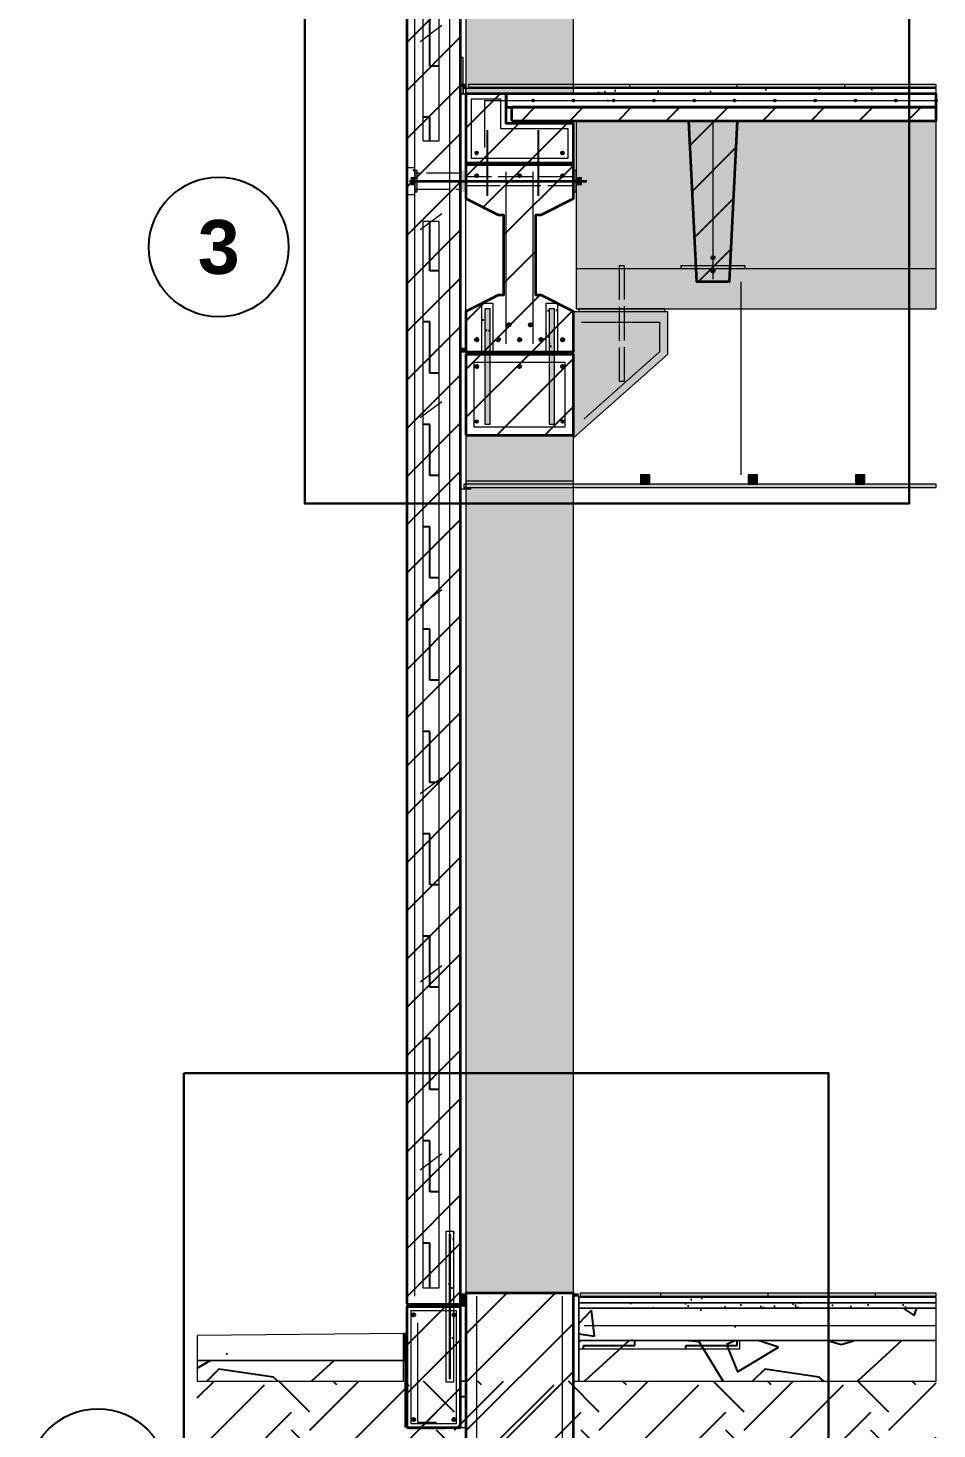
# Model space of a CAD drawing. Header units: millimetres. Extents: x 6 to 4194, y 6 to 5934.
# Drawn here: x 2444 to 3121, y 1119 to 2162 of the extents above; entities that cross this region are included whole.
import ezdxf
from ezdxf.enums import TextEntityAlignment as Align

# ---------------------------------------------------------------- set-up
doc = ezdxf.new("R2010")
doc.units = ezdxf.units.MM
doc.header["$LTSCALE"] = 20
doc.linetypes.add('DASHED', pattern=[1.524, 1.27, -0.254])
for name, color, linetype in [('A-ACERO', 250, 'Continuous'), ('A-AISLACION-EPS', 50, 'Continuous'), ('A-AISLACION-LANA', 40, 'Continuous'), ('A-ALUMINIO', 253, 'Continuous'), ('A-ARMADURAS', 14, 'Continuous'), ('A-BARRERAS-MEMBRANAS', 7, 'Continuous'), ('A-CONTORNOS', 7, 'Continuous'), ('A-GROUT', 251, 'Continuous'), ('A-HORMIGON-INSITU', 33, 'Continuous'), ('A-HORMIGON-PREMOLDEADO', 8, 'Continuous'), ('A-HORMIGON-SIMPLE', 9, 'Continuous'), ('A-MORTERO-CARPETAS', 252, 'Continuous'), ('A-NEOPRENO-SELLADORES', 7, 'Continuous'), ('A-PROYECCION-OCULTO', 8, 'DASHED'), ('A-SOLADOS', 31, 'Continuous'), ('A-TERRENO', 32, 'Continuous'), ('A-TOSCA', 42, 'Continuous'), ('A-VISTA', 8, 'Continuous'), ('X-REFERENCIAS', 1, 'Continuous')]:
    doc.layers.add(name, color=color, linetype=linetype)
doc.styles.add('ARIAL-B', font='arialbd.ttf')

msp = doc.modelspace()

# ---------------------------------------------------------------- hatches: boundary and pattern name
at = {"layer": 'A-ACERO', "true_color": 0x3b3b3b}
h = msp.add_hatch(color=250, dxfattribs=at)
h.dxf.hatch_style = 1
h.paths.add_polyline_path([(2732, 2040), (2733.6, 2040), (2733.6, 2056), (2732, 2056)])
h = msp.add_hatch(color=250, dxfattribs=at)
h.dxf.hatch_style = 1
h.paths.add_polyline_path([(2850, 2040), (2852, 2040), (2852, 2056), (2850, 2056)])
h = msp.add_hatch(color=250, dxfattribs=at)
h.dxf.hatch_style = 1
h.paths.add_polyline_path([(2784, 1919), (2788, 1919), (2788, 1953), (2784, 1953)])
h = msp.add_hatch(color=250, dxfattribs=at)
h.dxf.hatch_style = 1
h.paths.add_polyline_path([(2832, 1919), (2836, 1919), (2836, 1953), (2832, 1953)])
h = msp.add_hatch(color=250, dxfattribs=at)
h.dxf.hatch_style = 1
h.paths.add_polyline_path([(2784, 1867), (2788, 1867), (2788, 1919), (2784, 1919)])
h = msp.add_hatch(color=250, dxfattribs=at)
h.dxf.hatch_style = 1
h.paths.add_polyline_path([(2832, 1867), (2836, 1867), (2836, 1919), (2832, 1919)])
at = {"layer": 'A-AISLACION-EPS'}
h = msp.add_hatch(dxfattribs=at)
h.set_pattern_fill('ZIGZAG', color=256, scale=6, angle=90)
h.paths.add_polyline_path([(2738, 2078), (2750, 2078), (2750, 2918), (2738, 2918)])
h = msp.add_hatch(dxfattribs=at)
h.set_pattern_fill('ZIGZAG', color=256, scale=6, angle=90)
h.paths.add_polyline_path([(2766, 2113), (2768, 2113), (2768, 2120), (2766, 2120)])
h = msp.add_hatch(dxfattribs=at)
h.set_pattern_fill('ZIGZAG', color=256, scale=6, angle=90)
h.paths.add_polyline_path([(2738, 1224), (2750, 1224), (2750, 2018), (2738, 2018)])
h = msp.add_hatch(dxfattribs=at)
h.set_pattern_fill('ZIGZAG', color=256, scale=6, angle=90)
h.paths.add_polyline_path([(2766, 1154.6), (2770, 1154.6), (2770, 1218), (2766, 1218)])
h = msp.add_hatch(dxfattribs=at)
h.set_pattern_fill('ZIGZAG', color=256, scale=6, angle=90)
h.paths.add_polyline_path([(2850, 1154.6), (2854, 1154.6), (2854, 1218), (2850, 1218)])
h = msp.add_hatch(dxfattribs=at)
h.set_pattern_fill('ZIGZAG', color=256, scale=6, angle=90)
h.paths.add_polyline_path([(2723.6, 1170), (2725.2, 1170), (2725.2, 1190), (2723.6, 1190)])
h = msp.add_hatch(dxfattribs=at)
h.set_pattern_fill('ZIGZAG', color=256, scale=6)
h.paths.add_polyline_path([(2854, 1178.6), (2974, 1178.6), (2974, 1184.6), (2854, 1184.6)])
h = msp.add_hatch(dxfattribs=at)
h.set_pattern_fill('ZIGZAG', color=256, scale=6, angle=90)
h.paths.add_polyline_path([(2766, 1120), (2770, 1120), (2770, 1154.6), (2766, 1154.6)])
at = {"layer": 'A-AISLACION-LANA'}
h = msp.add_hatch(dxfattribs=at)
h.set_pattern_fill('INSUL', color=256, scale=3, angle=90)
h.paths.add_polyline_path([(2766, 1921), (2770, 1921), (2770, 2113), (2766, 2113)])
at = {"layer": 'A-ALUMINIO', "true_color": 0x9aa3ab}
h = msp.add_hatch(color=253, dxfattribs=at)
h.dxf.hatch_style = 1
h.paths.add_polyline_path([(2900, 1822.5), (2907, 1822.5), (2907, 1829.4), (2900, 1829.4)])
h = msp.add_hatch(color=253, dxfattribs=at)
h.dxf.hatch_style = 1
h.paths.add_polyline_path([(2980, 1822.5), (2987, 1822.5), (2987, 1829.4), (2980, 1829.4)])
h = msp.add_hatch(color=253, dxfattribs=at)
h.dxf.hatch_style = 1
h.paths.add_polyline_path([(3060, 1822.5), (3067, 1822.5), (3067, 1829.4), (3060, 1829.4)])
at = {"layer": 'A-ARMADURAS'}
h = msp.add_hatch(color=256, dxfattribs=at)
h.dxf.hatch_style = 1
h.paths.add_polyline_path([(2820.7, 2108), (2820.6, 2108.2), (2820.6, 2108.4), (2820.4, 2108.6), (2820.2, 2108.6), (2820, 2108.7), (2819.8, 2108.6), (2819.6, 2108.6), (2819.4, 2108.4), (2819.4, 2108.2), (2819.3, 2108), (2819.4, 2107.8), (2819.4, 2107.6), (2819.6, 2107.4), (2819.8, 2107.4), (2820, 2107.3), (2820.2, 2107.4), (2820.4, 2107.4), (2820.6, 2107.6), (2820.6, 2107.8)])
h = msp.add_hatch(color=256, dxfattribs=at)
h.dxf.hatch_style = 1
h.paths.add_polyline_path([(2850.7, 2108), (2850.6, 2108.2), (2850.6, 2108.4), (2850.4, 2108.6), (2850.2, 2108.6), (2850, 2108.7), (2849.8, 2108.6), (2849.6, 2108.6), (2849.4, 2108.4), (2849.4, 2108.2), (2849.3, 2108), (2849.4, 2107.8), (2849.4, 2107.6), (2849.6, 2107.4), (2849.8, 2107.4), (2850, 2107.3), (2850.2, 2107.4), (2850.4, 2107.4), (2850.6, 2107.6), (2850.6, 2107.8)])
h = msp.add_hatch(color=256, dxfattribs=at)
h.dxf.hatch_style = 1
h.paths.add_polyline_path([(2880.7, 2108), (2880.6, 2108.2), (2880.6, 2108.4), (2880.4, 2108.6), (2880.2, 2108.6), (2880, 2108.7), (2879.8, 2108.6), (2879.6, 2108.6), (2879.4, 2108.4), (2879.4, 2108.2), (2879.3, 2108), (2879.4, 2107.8), (2879.4, 2107.6), (2879.6, 2107.4), (2879.8, 2107.4), (2880, 2107.3), (2880.2, 2107.4), (2880.4, 2107.4), (2880.6, 2107.6), (2880.6, 2107.8)])
h = msp.add_hatch(color=256, dxfattribs=at)
h.dxf.hatch_style = 1
h.paths.add_polyline_path([(2910.7, 2108), (2910.6, 2108.2), (2910.6, 2108.4), (2910.4, 2108.6), (2910.2, 2108.6), (2910, 2108.7), (2909.8, 2108.6), (2909.6, 2108.6), (2909.4, 2108.4), (2909.4, 2108.2), (2909.3, 2108), (2909.4, 2107.8), (2909.4, 2107.6), (2909.6, 2107.4), (2909.8, 2107.4), (2910, 2107.3), (2910.2, 2107.4), (2910.4, 2107.4), (2910.6, 2107.6), (2910.6, 2107.8)])
h = msp.add_hatch(color=256, dxfattribs=at)
h.dxf.hatch_style = 1
h.paths.add_polyline_path([(2940.7, 2108), (2940.6, 2108.2), (2940.6, 2108.4), (2940.4, 2108.6), (2940.2, 2108.6), (2940, 2108.7), (2939.8, 2108.6), (2939.6, 2108.6), (2939.4, 2108.4), (2939.4, 2108.2), (2939.3, 2108), (2939.4, 2107.8), (2939.4, 2107.6), (2939.6, 2107.4), (2939.8, 2107.4), (2940, 2107.3), (2940.2, 2107.4), (2940.4, 2107.4), (2940.6, 2107.6), (2940.6, 2107.8)])
h = msp.add_hatch(color=256, dxfattribs=at)
h.dxf.hatch_style = 1
h.paths.add_polyline_path([(2970.7, 2108), (2970.6, 2108.2), (2970.6, 2108.4), (2970.4, 2108.6), (2970.2, 2108.6), (2970, 2108.7), (2969.8, 2108.6), (2969.6, 2108.6), (2969.4, 2108.4), (2969.4, 2108.2), (2969.3, 2108), (2969.4, 2107.8), (2969.4, 2107.6), (2969.6, 2107.4), (2969.8, 2107.4), (2970, 2107.3), (2970.2, 2107.4), (2970.4, 2107.4), (2970.6, 2107.6), (2970.6, 2107.8)])
h = msp.add_hatch(color=256, dxfattribs=at)
h.dxf.hatch_style = 1
h.paths.add_polyline_path([(3000.7, 2108), (3000.6, 2108.2), (3000.6, 2108.4), (3000.4, 2108.6), (3000.2, 2108.6), (3000, 2108.7), (2999.8, 2108.6), (2999.6, 2108.6), (2999.4, 2108.4), (2999.4, 2108.2), (2999.3, 2108), (2999.4, 2107.8), (2999.4, 2107.6), (2999.6, 2107.4), (2999.8, 2107.4), (3000, 2107.3), (3000.2, 2107.4), (3000.4, 2107.4), (3000.6, 2107.6), (3000.6, 2107.8)])
h = msp.add_hatch(color=256, dxfattribs=at)
h.dxf.hatch_style = 1
h.paths.add_polyline_path([(3030.7, 2108), (3030.6, 2108.2), (3030.6, 2108.4), (3030.4, 2108.6), (3030.2, 2108.6), (3030, 2108.7), (3029.8, 2108.6), (3029.6, 2108.6), (3029.4, 2108.4), (3029.4, 2108.2), (3029.3, 2108), (3029.4, 2107.8), (3029.4, 2107.6), (3029.6, 2107.4), (3029.8, 2107.4), (3030, 2107.3), (3030.2, 2107.4), (3030.4, 2107.4), (3030.6, 2107.6), (3030.6, 2107.8)])
h = msp.add_hatch(color=256, dxfattribs=at)
h.dxf.hatch_style = 1
h.paths.add_polyline_path([(3060.7, 2108), (3060.6, 2108.2), (3060.6, 2108.4), (3060.4, 2108.6), (3060.2, 2108.6), (3060, 2108.7), (3059.8, 2108.6), (3059.6, 2108.6), (3059.4, 2108.4), (3059.4, 2108.2), (3059.3, 2108), (3059.4, 2107.8), (3059.4, 2107.6), (3059.6, 2107.4), (3059.8, 2107.4), (3060, 2107.3), (3060.2, 2107.4), (3060.4, 2107.4), (3060.6, 2107.6), (3060.6, 2107.8)])
h = msp.add_hatch(color=256, dxfattribs=at)
h.dxf.hatch_style = 1
h.paths.add_polyline_path([(3090.7, 2108), (3090.6, 2108.2), (3090.6, 2108.4), (3090.4, 2108.6), (3090.2, 2108.6), (3090, 2108.7), (3089.8, 2108.6), (3089.6, 2108.6), (3089.4, 2108.4), (3089.4, 2108.2), (3089.3, 2108), (3089.4, 2107.8), (3089.4, 2107.6), (3089.6, 2107.4), (3089.8, 2107.4), (3090, 2107.3), (3090.2, 2107.4), (3090.4, 2107.4), (3090.6, 2107.6), (3090.6, 2107.8)])
h = msp.add_hatch(color=256, dxfattribs=at)
h.dxf.hatch_style = 1
h.paths.add_polyline_path([(3120.7, 2108), (3120.6, 2108.2), (3120.6, 2108.4), (3120.4, 2108.6), (3120.2, 2108.6), (3120, 2108.7), (3119.8, 2108.6), (3119.6, 2108.6), (3119.4, 2108.4), (3119.4, 2108.2), (3119.3, 2108), (3119.4, 2107.8), (3119.4, 2107.6), (3119.6, 2107.4), (3119.8, 2107.4), (3120, 2107.3), (3120.2, 2107.4), (3120.4, 2107.4), (3120.6, 2107.6), (3120.6, 2107.8)])
h = msp.add_hatch(color=256, dxfattribs=at)
h.dxf.hatch_style = 1
h.paths.add_polyline_path([(2779, 2069), (2779, 2069.3), (2778.8, 2069.6), (2778.6, 2069.8), (2778.3, 2070), (2778, 2070), (2777.7, 2070), (2777.4, 2069.8), (2777.2, 2069.6), (2777, 2069.3), (2777, 2069), (2777, 2068.7), (2777.2, 2068.4), (2777.4, 2068.2), (2777.7, 2068), (2778, 2068), (2778.3, 2068), (2778.6, 2068.2), (2778.8, 2068.4), (2779, 2068.7)])
h = msp.add_hatch(color=256, dxfattribs=at)
h.dxf.hatch_style = 1
h.paths.add_polyline_path([(2843, 2069), (2843, 2069.3), (2842.8, 2069.6), (2842.6, 2069.8), (2842.3, 2070), (2842, 2070), (2841.7, 2070), (2841.4, 2069.8), (2841.2, 2069.6), (2841, 2069.3), (2841, 2069), (2841, 2068.7), (2841.2, 2068.4), (2841.4, 2068.2), (2841.7, 2068), (2842, 2068), (2842.3, 2068), (2842.6, 2068.2), (2842.8, 2068.4), (2843, 2068.7)])
h = msp.add_hatch(color=256, dxfattribs=at)
h.dxf.hatch_style = 1
h.paths.add_polyline_path([(2779.1, 2052), (2779.1, 2052.3), (2778.9, 2052.7), (2778.7, 2052.9), (2778.3, 2053.1), (2778, 2053.1), (2777.7, 2053.1), (2777.3, 2052.9), (2777.1, 2052.7), (2776.9, 2052.3), (2776.9, 2052), (2776.9, 2051.7), (2777.1, 2051.3), (2777.3, 2051.1), (2777.7, 2050.9), (2778, 2050.9), (2778.3, 2050.9), (2778.7, 2051.1), (2778.9, 2051.3), (2779.1, 2051.7)])
h = msp.add_hatch(color=256, dxfattribs=at)
h.dxf.hatch_style = 1
h.paths.add_polyline_path([(2811.1, 2052), (2811.1, 2052.3), (2810.9, 2052.7), (2810.7, 2052.9), (2810.3, 2053.1), (2810, 2053.1), (2809.7, 2053.1), (2809.3, 2052.9), (2809.1, 2052.7), (2808.9, 2052.3), (2808.9, 2052), (2808.9, 2051.7), (2809.1, 2051.3), (2809.3, 2051.1), (2809.7, 2050.9), (2810, 2050.9), (2810.3, 2050.9), (2810.7, 2051.1), (2810.9, 2051.3), (2811.1, 2051.7)])
h = msp.add_hatch(color=256, dxfattribs=at)
h.dxf.hatch_style = 1
h.paths.add_polyline_path([(2843.1, 2052), (2843.1, 2052.3), (2842.9, 2052.7), (2842.7, 2052.9), (2842.3, 2053.1), (2842, 2053.1), (2841.7, 2053.1), (2841.3, 2052.9), (2841.1, 2052.7), (2840.9, 2052.3), (2840.9, 2052), (2840.9, 2051.7), (2841.1, 2051.3), (2841.3, 2051.1), (2841.7, 2050.9), (2842, 2050.9), (2842.3, 2050.9), (2842.7, 2051.1), (2842.9, 2051.3), (2843.1, 2051.7)])
h = msp.add_hatch(color=256, dxfattribs=at)
h.dxf.hatch_style = 1
h.paths.add_polyline_path([(2955.2, 1991), (2955.1, 1991.4), (2955, 1991.7), (2954.7, 1992), (2954.4, 1992.1), (2954, 1992.2), (2953.6, 1992.1), (2953.3, 1992), (2953, 1991.7), (2952.9, 1991.4), (2952.8, 1991), (2952.9, 1990.6), (2953, 1990.3), (2953.3, 1990), (2953.6, 1989.9), (2954, 1989.8), (2954.4, 1989.9), (2954.7, 1990), (2955, 1990.3), (2955.1, 1990.6)])
h = msp.add_hatch(color=256, dxfattribs=at)
h.dxf.hatch_style = 1
h.paths.add_polyline_path([(2955.2, 1981), (2955.1, 1981.4), (2955, 1981.7), (2954.7, 1982), (2954.4, 1982.1), (2954, 1982.2), (2953.6, 1982.1), (2953.3, 1982), (2953, 1981.7), (2952.9, 1981.4), (2952.8, 1981), (2952.9, 1980.6), (2953, 1980.3), (2953.3, 1980), (2953.6, 1979.9), (2954, 1979.8), (2954.4, 1979.9), (2954.7, 1980), (2955, 1980.3), (2955.1, 1980.6)])
h = msp.add_hatch(color=256, dxfattribs=at)
h.dxf.hatch_style = 1
h.paths.add_polyline_path([(2803.3, 1941), (2803.2, 1941.4), (2803, 1941.8), (2802.8, 1942), (2802.4, 1942.2), (2802, 1942.3), (2801.6, 1942.2), (2801.2, 1942), (2801, 1941.8), (2800.8, 1941.4), (2800.7, 1941), (2800.8, 1940.6), (2801, 1940.2), (2801.2, 1940), (2801.6, 1939.8), (2802, 1939.7), (2802.4, 1939.8), (2802.8, 1940), (2803, 1940.2), (2803.2, 1940.6)])
h = msp.add_hatch(color=256, dxfattribs=at)
h.dxf.hatch_style = 1
h.paths.add_polyline_path([(2819.3, 1941), (2819.2, 1941.4), (2819, 1941.8), (2818.8, 1942), (2818.4, 1942.2), (2818, 1942.3), (2817.6, 1942.2), (2817.2, 1942), (2817, 1941.8), (2816.8, 1941.4), (2816.7, 1941), (2816.8, 1940.6), (2817, 1940.2), (2817.2, 1940), (2817.6, 1939.8), (2818, 1939.7), (2818.4, 1939.8), (2818.8, 1940), (2819, 1940.2), (2819.2, 1940.6)])
h = msp.add_hatch(color=256, dxfattribs=at)
h.dxf.hatch_style = 1
h.paths.add_polyline_path([(2779.3, 1930), (2779.2, 1930.4), (2779, 1930.8), (2778.8, 1931), (2778.4, 1931.2), (2778, 1931.3), (2777.6, 1931.2), (2777.2, 1931), (2777, 1930.8), (2776.8, 1930.4), (2776.7, 1930), (2776.8, 1929.6), (2777, 1929.2), (2777.2, 1929), (2777.6, 1928.8), (2778, 1928.7), (2778.4, 1928.8), (2778.8, 1929), (2779, 1929.2), (2779.2, 1929.6)])
h = msp.add_hatch(color=256, dxfattribs=at)
h.dxf.hatch_style = 1
h.paths.add_polyline_path([(2795.3, 1930), (2795.2, 1930.4), (2795, 1930.8), (2794.8, 1931), (2794.4, 1931.2), (2794, 1931.3), (2793.6, 1931.2), (2793.2, 1931), (2793, 1930.8), (2792.8, 1930.4), (2792.7, 1930), (2792.8, 1929.6), (2793, 1929.2), (2793.2, 1929), (2793.6, 1928.8), (2794, 1928.7), (2794.4, 1928.8), (2794.8, 1929), (2795, 1929.2), (2795.2, 1929.6)])
h = msp.add_hatch(color=256, dxfattribs=at)
h.dxf.hatch_style = 1
h.paths.add_polyline_path([(2811.3, 1930), (2811.2, 1930.4), (2811, 1930.8), (2810.8, 1931), (2810.4, 1931.2), (2810, 1931.3), (2809.6, 1931.2), (2809.2, 1931), (2809, 1930.8), (2808.8, 1930.4), (2808.7, 1930), (2808.8, 1929.6), (2809, 1929.2), (2809.2, 1929), (2809.6, 1928.8), (2810, 1928.7), (2810.4, 1928.8), (2810.8, 1929), (2811, 1929.2), (2811.2, 1929.6)])
h = msp.add_hatch(color=256, dxfattribs=at)
h.dxf.hatch_style = 1
h.paths.add_polyline_path([(2827.3, 1930), (2827.2, 1930.4), (2827, 1930.8), (2826.8, 1931), (2826.4, 1931.2), (2826, 1931.3), (2825.6, 1931.2), (2825.2, 1931), (2825, 1930.8), (2824.8, 1930.4), (2824.7, 1930), (2824.8, 1929.6), (2825, 1929.2), (2825.2, 1929), (2825.6, 1928.8), (2826, 1928.7), (2826.4, 1928.8), (2826.8, 1929), (2827, 1929.2), (2827.2, 1929.6)])
h = msp.add_hatch(color=256, dxfattribs=at)
h.dxf.hatch_style = 1
h.paths.add_polyline_path([(2843.3, 1930), (2843.2, 1930.4), (2843, 1930.8), (2842.8, 1931), (2842.4, 1931.2), (2842, 1931.3), (2841.6, 1931.2), (2841.2, 1931), (2841, 1930.8), (2840.8, 1930.4), (2840.7, 1930), (2840.8, 1929.6), (2841, 1929.2), (2841.2, 1929), (2841.6, 1928.8), (2842, 1928.7), (2842.4, 1928.8), (2842.8, 1929), (2843, 1929.2), (2843.2, 1929.6)])
h = msp.add_hatch(color=256, dxfattribs=at)
h.dxf.hatch_style = 1
h.paths.add_polyline_path([(2779.2, 1910), (2779.1, 1910.4), (2779, 1910.7), (2778.7, 1911), (2778.4, 1911.1), (2778, 1911.2), (2777.6, 1911.1), (2777.3, 1911), (2777, 1910.7), (2776.9, 1910.4), (2776.8, 1910), (2776.9, 1909.6), (2777, 1909.3), (2777.3, 1909), (2777.6, 1908.9), (2778, 1908.8), (2778.4, 1908.9), (2778.7, 1909), (2779, 1909.3), (2779.1, 1909.6)])
h = msp.add_hatch(color=256, dxfattribs=at)
h.dxf.hatch_style = 1
h.paths.add_polyline_path([(2811.2, 1910), (2811.1, 1910.4), (2811, 1910.7), (2810.7, 1911), (2810.4, 1911.1), (2810, 1911.2), (2809.6, 1911.1), (2809.3, 1911), (2809, 1910.7), (2808.9, 1910.4), (2808.8, 1910), (2808.9, 1909.6), (2809, 1909.3), (2809.3, 1909), (2809.6, 1908.9), (2810, 1908.8), (2810.4, 1908.9), (2810.7, 1909), (2811, 1909.3), (2811.1, 1909.6)])
h = msp.add_hatch(color=256, dxfattribs=at)
h.dxf.hatch_style = 1
h.paths.add_polyline_path([(2843.2, 1910), (2843.1, 1910.4), (2843, 1910.7), (2842.7, 1911), (2842.4, 1911.1), (2842, 1911.2), (2841.6, 1911.1), (2841.3, 1911), (2841, 1910.7), (2840.9, 1910.4), (2840.8, 1910), (2840.9, 1909.6), (2841, 1909.3), (2841.3, 1909), (2841.6, 1908.9), (2842, 1908.8), (2842.4, 1908.9), (2842.7, 1909), (2843, 1909.3), (2843.1, 1909.6)])
h = msp.add_hatch(color=256, dxfattribs=at)
h.dxf.hatch_style = 1
h.paths.add_polyline_path([(2779, 1869), (2778.9, 1869.3), (2778.8, 1869.6), (2778.6, 1869.8), (2778.3, 1869.9), (2778, 1870), (2777.7, 1869.9), (2777.4, 1869.8), (2777.2, 1869.6), (2777.1, 1869.3), (2777, 1869), (2777.1, 1868.7), (2777.2, 1868.4), (2777.4, 1868.2), (2777.7, 1868.1), (2778, 1868), (2778.3, 1868.1), (2778.6, 1868.2), (2778.8, 1868.4), (2778.9, 1868.7)])
h = msp.add_hatch(color=256, dxfattribs=at)
h.dxf.hatch_style = 1
h.paths.add_polyline_path([(2843, 1869), (2842.9, 1869.3), (2842.8, 1869.6), (2842.6, 1869.8), (2842.3, 1869.9), (2842, 1870), (2841.7, 1869.9), (2841.4, 1869.8), (2841.2, 1869.6), (2841.1, 1869.3), (2841, 1869), (2841.1, 1868.7), (2841.2, 1868.4), (2841.4, 1868.2), (2841.7, 1868.1), (2842, 1868), (2842.3, 1868.1), (2842.6, 1868.2), (2842.8, 1868.4), (2842.9, 1868.7)])
h = msp.add_hatch(color=256, dxfattribs=at)
h.dxf.hatch_style = 1
h.paths.add_polyline_path([(2732.2, 1204), (2732.1, 1204.4), (2732, 1204.7), (2731.7, 1205), (2731.4, 1205.1), (2731, 1205.2), (2730.6, 1205.1), (2730.3, 1205), (2730, 1204.7), (2729.9, 1204.4), (2729.8, 1204), (2729.9, 1203.6), (2730, 1203.3), (2730.3, 1203), (2730.6, 1202.9), (2731, 1202.8), (2731.4, 1202.9), (2731.7, 1203), (2732, 1203.3), (2732.1, 1203.6)])
h = msp.add_hatch(color=256, dxfattribs=at)
h.dxf.hatch_style = 1
h.paths.add_polyline_path([(2762.2, 1204), (2762.1, 1204.4), (2762, 1204.7), (2761.7, 1205), (2761.4, 1205.1), (2761, 1205.2), (2760.6, 1205.1), (2760.3, 1205), (2760, 1204.7), (2759.9, 1204.4), (2759.8, 1204), (2759.9, 1203.6), (2760, 1203.3), (2760.3, 1203), (2760.6, 1202.9), (2761, 1202.8), (2761.4, 1202.9), (2761.7, 1203), (2762, 1203.3), (2762.1, 1203.6)])
h = msp.add_hatch(color=256, dxfattribs=at)
h.dxf.hatch_style = 1
h.paths.add_polyline_path([(2732.2, 1126), (2732.1, 1126.4), (2732, 1126.7), (2731.7, 1127), (2731.4, 1127.1), (2731, 1127.2), (2730.6, 1127.1), (2730.3, 1127), (2730, 1126.7), (2729.9, 1126.4), (2729.8, 1126), (2729.9, 1125.6), (2730, 1125.3), (2730.3, 1125), (2730.6, 1124.9), (2731, 1124.8), (2731.4, 1124.9), (2731.7, 1125), (2732, 1125.3), (2732.1, 1125.6)])
h = msp.add_hatch(color=256, dxfattribs=at)
h.dxf.hatch_style = 1
h.paths.add_polyline_path([(2762.2, 1126), (2762.1, 1126.4), (2762, 1126.7), (2761.7, 1127), (2761.4, 1127.1), (2761, 1127.2), (2760.6, 1127.1), (2760.3, 1127), (2760, 1126.7), (2759.9, 1126.4), (2759.8, 1126), (2759.9, 1125.6), (2760, 1125.3), (2760.3, 1125), (2760.6, 1124.9), (2761, 1124.8), (2761.4, 1124.9), (2761.7, 1125), (2762, 1125.3), (2762.1, 1125.6)])
at = {"layer": 'A-BARRERAS-MEMBRANAS', "true_color": 0x000000}
h = msp.add_hatch(color=18, dxfattribs=at)
h.dxf.hatch_style = 1
h.paths.add_polyline_path([(2854, 1184.6), (3120, 1184.6), (3120, 1185), (2854, 1185)])
at = {"layer": 'A-GROUT'}
h = msp.add_hatch(dxfattribs=at)
h.set_pattern_fill('AR-SAND', color=256, scale=0.4)
h.paths.add_polyline_path([(2800, 2091), (2804, 2091), (2804, 2103), (2800, 2103)])
h = msp.add_hatch(dxfattribs=at)
h.set_pattern_fill('AR-SAND', color=256, scale=0.4)
h.paths.add_polyline_path([(2770, 2060), (2850, 2060), (2850, 2062), (2770, 2062)])
h = msp.add_hatch(dxfattribs=at)
h.set_pattern_fill('AR-SAND', color=256, scale=0.4)
h.paths.add_polyline_path([(2781.6, 1921), (2790.4, 1921), (2790.4, 1957), (2781.6, 1957)])
h = msp.add_hatch(dxfattribs=at)
h.set_pattern_fill('AR-SAND', color=256, scale=0.4)
h.paths.add_polyline_path([(2829.6, 1921), (2838.4, 1921), (2838.4, 1957), (2829.6, 1957)])
h = msp.add_hatch(dxfattribs=at)
h.set_pattern_fill('AR-SAND', color=256, scale=0.4)
h.paths.add_polyline_path([(2755, 1154), (2761, 1154), (2761, 1266), (2755, 1266)])
at = {"layer": 'A-HORMIGON-INSITU'}
h = msp.add_hatch(dxfattribs=at)
h.set_pattern_fill('AR-CONC', color=256, scale=1.2)
h.paths.add_polyline_path([(2800, 2103), (3120, 2103), (3120, 2113), (2800, 2113)])
at = {"layer": 'A-HORMIGON-PREMOLDEADO'}
h = msp.add_hatch(dxfattribs=at)
h.set_pattern_fill('ANSI31', color=256, scale=8)
h.paths.add_polyline_path([(2726, 1212), (2766, 1212), (2766, 3108), (2726, 3108)])
h = msp.add_hatch(dxfattribs=at)
h.set_pattern_fill('ANSI31', color=256, scale=8)
h.paths.add_polyline_path([(2770, 2061), (2850, 2061), (2850, 2091), (2800, 2091), (2800, 2113), (2770, 2113)])
h = msp.add_hatch(dxfattribs=at)
h.set_pattern_fill('ANSI31', color=256, scale=8)
h.paths.add_polyline_path([(2804, 2093), (3120, 2093), (3120, 2103), (2804, 2103)])
h = msp.add_hatch(dxfattribs=at)
h.set_pattern_fill('ANSI31', color=256, scale=8)
h.paths.add_polyline_path([(2936, 2093), (2972, 2093), (2966, 1973), (2942, 1973)])
h = msp.add_hatch(dxfattribs=at)
h.set_pattern_fill('ANSI31', color=256, scale=8)
h.paths.add_polyline_path([(2770, 1921), (2850, 1921), (2850, 1951), (2826, 1963), (2822, 1963), (2822, 2023), (2826, 2023), (2850, 2035), (2850, 2061), (2770, 2061), (2770, 2035), (2794, 2023), (2798, 2023), (2798, 1963), (2794, 1963), (2770, 1951)])
h = msp.add_hatch(dxfattribs=at)
h.set_pattern_fill('ANSI31', color=256, scale=8)
h.paths.add_polyline_path([(2770, 1859), (2850, 1859), (2850, 1919), (2770, 1919)])
h = msp.add_hatch(dxfattribs=at)
h.set_pattern_fill('ANSI31', color=256, scale=8)
h.paths.add_polyline_path([(2726, 1120), (2766, 1120), (2766, 1210), (2726, 1210)])
h = msp.add_hatch(dxfattribs=at)
h.set_pattern_fill('ANSI31', color=256, scale=8)
h.paths.add_polyline_path([(2770, 960), (2850, 960), (2850, 1220), (2770, 1220)])
at = {"layer": 'A-HORMIGON-SIMPLE'}
h = msp.add_hatch(dxfattribs=at)
h.set_pattern_fill('AR-CONC', color=256, scale=0.8)
h.paths.add_polyline_path([(2854, 1185), (3120, 1185), (3120, 1209), (2854, 1209)])
h = msp.add_hatch(dxfattribs=at)
h.set_pattern_fill('AR-CONC', color=256, scale=0.8)
h.paths.add_polyline_path([(2570, 1170), (2723.6, 1170), (2723.6, 1190), (2570, 1188.6)])
at = {"layer": 'A-MORTERO-CARPETAS', "true_color": 0x8d8d8d}
h = msp.add_hatch(color=252, dxfattribs=at)
h.dxf.hatch_style = 1
h.paths.add_polyline_path([(2768, 2117), (2770, 2117), (2770, 2118), (2768, 2118)])
h = msp.add_hatch(color=252, dxfattribs=at)
h.dxf.hatch_style = 1
h.paths.add_polyline_path([(2772, 2117), (3120, 2117), (3120, 2118), (2772, 2118)])
at = {"layer": 'A-MORTERO-CARPETAS'}
h = msp.add_hatch(dxfattribs=at)
h.set_pattern_fill('AR-SAND', color=256, scale=0.6)
h.paths.add_polyline_path([(2768, 2113), (2770, 2113), (2770, 2117), (2768, 2117)])
h = msp.add_hatch(dxfattribs=at)
h.set_pattern_fill('AR-SAND', color=256, scale=0.6)
h.paths.add_polyline_path([(2770, 2113), (3120, 2113), (3120, 2117), (2770, 2117)])
h = msp.add_hatch(dxfattribs=at)
h.set_pattern_fill('AR-SAND', color=256, scale=0.6)
h.paths.add_polyline_path([(2726, 2038), (2732, 2038), (2732, 2058), (2726, 2058)])
h = msp.add_hatch(dxfattribs=at)
h.set_pattern_fill('AR-SAND', color=256, scale=0.6)
h.paths.add_polyline_path([(2726, 1210), (2766, 1210), (2766, 1212), (2726, 1212)])
h = msp.add_hatch(dxfattribs=at)
h.set_pattern_fill('AR-SAND', color=256, scale=0.6)
h.paths.add_polyline_path([(2854, 1213), (3120, 1213), (3120, 1217), (2854, 1217)])
h = msp.add_hatch(dxfattribs=at)
h.set_pattern_fill('AR-SAND', color=256, scale=0.4)
h.paths.add_polyline_path([(2854, 1209), (3120, 1209), (3120, 1213), (2854, 1213)])
at = {"layer": 'A-MORTERO-CARPETAS', "true_color": 0x8d8d8d}
h = msp.add_hatch(color=252, dxfattribs=at)
h.dxf.hatch_style = 1
h.paths.add_polyline_path([(2855, 1217), (3120, 1217), (3120, 1218), (2855, 1218)])
at = {"layer": 'A-NEOPRENO-SELLADORES', "true_color": 0x111111}
h = msp.add_hatch(color=250, dxfattribs=at)
h.dxf.hatch_style = 1
h.paths.add_polyline_path([(2766, 2118), (2768, 2118), (2768, 2120), (2766, 2120)])
h = msp.add_hatch(color=250, dxfattribs=at)
h.dxf.hatch_style = 1
h.paths.add_polyline_path([(2806, 2091), (2848, 2091), (2848, 2093), (2806, 2093)])
h = msp.add_hatch(color=250, dxfattribs=at)
h.dxf.hatch_style = 1
h.paths.add_polyline_path([(2766.4, 2040), (2769.6, 2040), (2769.6, 2056), (2766.4, 2056)])
at = {"layer": 'A-NEOPRENO-SELLADORES', "true_color": 0x222222}
h = msp.add_hatch(color=250, dxfattribs=at)
h.dxf.hatch_style = 1
h.paths.add_polyline_path([(2728.8, 2045), (2732, 2045), (2732, 2051), (2728.8, 2051)])
h = msp.add_hatch(color=250, dxfattribs=at)
h.dxf.hatch_style = 1
h.paths.add_polyline_path([(2852, 2044.8), (2856.4, 2044.8), (2856.4, 2051.2), (2852, 2051.2)])
at = {"layer": 'A-NEOPRENO-SELLADORES', "true_color": 0x111111}
h = msp.add_hatch(color=250, dxfattribs=at)
h.dxf.hatch_style = 1
h.paths.add_polyline_path([(2930, 1983), (2978, 1983), (2978, 1985), (2930, 1985)])
h = msp.add_hatch(color=250, dxfattribs=at)
h.dxf.hatch_style = 1
h.paths.add_polyline_path([(2854, 1951), (2918, 1951), (2918, 1953), (2854, 1953)])
h = msp.add_hatch(color=250, dxfattribs=at)
h.dxf.hatch_style = 1
h.paths.add_polyline_path([(2766, 1921), (2770, 1921), (2770, 1924), (2766, 1924)])
h = msp.add_hatch(color=250, dxfattribs=at)
h.dxf.hatch_style = 1
h.paths.add_polyline_path([(2770, 1919), (2850, 1919), (2850, 1921), (2770, 1921)])
h = msp.add_hatch(color=250, dxfattribs=at)
h.dxf.hatch_style = 1
h.paths.add_polyline_path([(2726, 1210), (2728.8, 1210), (2728.8, 1212), (2726, 1212)])
h = msp.add_hatch(color=250, dxfattribs=at)
h.dxf.hatch_style = 1
h.paths.add_polyline_path([(2734, 1210), (2742, 1210), (2742, 1212), (2734, 1212)])
h = msp.add_hatch(color=250, dxfattribs=at)
h.dxf.hatch_style = 1
h.paths.add_polyline_path([(2766, 1210), (2770, 1210), (2770, 1220), (2766, 1220)])
h = msp.add_hatch(color=250, dxfattribs=at)
h.dxf.hatch_style = 1
h.paths.add_polyline_path([(2766, 1218), (2770, 1218), (2770, 1220), (2766, 1220)])
h = msp.add_hatch(color=250, dxfattribs=at)
h.dxf.hatch_style = 1
h.paths.add_polyline_path([(2850, 1218), (2854, 1218), (2854, 1220), (2850, 1220)])
h = msp.add_hatch(color=250, dxfattribs=at)
h.dxf.hatch_style = 1
h.paths.add_polyline_path([(2723.6, 1187.6), (2725.2, 1187.6), (2725.2, 1190), (2723.6, 1190)])
h = msp.add_hatch(color=250, dxfattribs=at)
h.dxf.hatch_style = 1
h.paths.add_polyline_path([(2726, 1118), (2755, 1118), (2755, 1120), (2726, 1120)])
at = {"layer": 'A-SOLADOS', "true_color": 0xcdbb9c}
h = msp.add_hatch(color=9, dxfattribs=at)
h.dxf.hatch_style = 1
h.paths.add_polyline_path([(2766, 2120), (2768, 2120), (2768, 2140), (2766, 2140)])
h = msp.add_hatch(color=9, dxfattribs=at)
h.dxf.hatch_style = 1
h.paths.add_polyline_path([(2768, 2118), (2770, 2118), (2770, 2120), (2768, 2120)])
h = msp.add_hatch(color=9, dxfattribs=at)
h.dxf.hatch_style = 1
h.paths.add_polyline_path([(2772, 2118), (3120, 2118), (3120, 2120), (2772, 2120)])
h = msp.add_hatch(color=9, dxfattribs=at)
h.dxf.hatch_style = 1
h.paths.add_polyline_path([(2855, 1218), (3120, 1218), (3120, 1220), (2855, 1220)])
at = {"layer": 'A-TERRENO'}
h = msp.add_hatch(dxfattribs=at)
h.set_pattern_fill('EARTH', color=256, scale=12, angle=45)
h.paths.add_polyline_path([(2570, 784), (3120, 784), (3120, 1154.6), (2570, 1154.6)])
at = {"layer": 'A-TOSCA'}
h = msp.add_hatch(dxfattribs=at)
h.set_pattern_fill('GRAVEL', color=256, scale=8)
h.paths.add_polyline_path([(2854, 1154.6), (3120, 1154.6), (3120, 1184.6), (2854, 1184.6)])
h = msp.add_hatch(dxfattribs=at)
h.set_pattern_fill('GRAVEL', color=256, scale=8)
h.paths.add_polyline_path([(2570, 1154.6), (2723.6, 1154.6), (2723.6, 1170), (2570, 1170)])
at = {"layer": 'A-VISTA', "true_color": 0xeceeef}
h = msp.add_hatch(color=7, dxfattribs=at)
h.dxf.hatch_style = 1
h.paths.add_polyline_path([(2770, 2113), (2850, 2113), (2850, 2759), (2770, 2759)])
at = {"layer": 'A-VISTA', "true_color": 0xe9ebed}
h = msp.add_hatch(color=7, dxfattribs=at)
h.dxf.hatch_style = 1
h.paths.add_polyline_path([(2852, 1953), (3120, 1953), (3120, 2093), (2852, 2093)])
at = {"layer": 'A-VISTA', "true_color": 0xe3e6e8}
h = msp.add_hatch(color=254, dxfattribs=at)
h.dxf.hatch_style = 1
h.paths.add_polyline_path([(2850, 1951), (2920, 1951), (2920, 1919), (2850, 1857)])
at = {"layer": 'A-VISTA', "true_color": 0xeceeef}
h = msp.add_hatch(color=7, dxfattribs=at)
h.dxf.hatch_style = 1
h.paths.add_polyline_path([(2770, 1220), (2850, 1220), (2850, 1859), (2770, 1859)])
at = {"layer": 'A-VISTA', "true_color": 0xf2f2f2}
h = msp.add_hatch(color=7, dxfattribs=at)
h.dxf.hatch_style = 1
h.paths.add_polyline_path([(2768.4, 1820), (3120, 1820), (3120, 1822.5), (2768.4, 1822.5)])

# ---------------------------------------------------------------- linework, layer by layer
at = {"layer": 'A-ARMADURAS', "lineweight": 13}
for points in [[(2732, 1218), (2732, 3102)], [(2758, 1218), (2758, 3102)], [(2774, 2065), (2846, 2065), (2846, 2087), (2796, 2087), (2796, 2109), (2774, 2109), (2774, 2065)], [(2806, 2108), (3120, 2108)], [(2954, 1975), (2954, 2093)], [(2800, 1927), (2800, 2055)], [(2820, 1927), (2820, 2055)], [(2856, 1943), (2914, 1943), (2914, 1921), (2858, 1871)], [(2776, 1865), (2844, 1865), (2844, 1913), (2776, 1913), (2776, 1865)], [(2778, 962), (2778, 1218)], [(2842, 962), (2842, 1218)], [(2729, 1123), (2763, 1123), (2763, 1207), (2729, 1207), (2729, 1123)], [(2858, 1196), (3120, 1196)]]:
    msp.add_lwpolyline(points, dxfattribs=at)
at = {"layer": 'A-ARMADURAS', "lineweight": 20}
for points in [[(2784, 2073), (2784, 2108), (2848, 2108)], [(2734, 1198), (2734, 1124), (2748, 1124)]]:
    msp.add_lwpolyline(points, dxfattribs=at)
at = {"layer": 'A-ARMADURAS', "lineweight": 25}
for points in [[(2786, 2037), (2786, 2086)], [(2824, 2037), (2824, 2086)]]:
    msp.add_lwpolyline(points, dxfattribs=at)
at = {"layer": 'A-ARMADURAS'}
for centre, radius in [((2820, 2108), 0.68), ((2850, 2108), 0.68), ((2880, 2108), 0.68), ((2910, 2108), 0.68), ((2940, 2108), 0.68), ((2970, 2108), 0.68), ((3000, 2108), 0.68), ((3030, 2108), 0.68), ((3060, 2108), 0.68), ((3090, 2108), 0.68), ((3120, 2108), 0.68), ((2778, 2069), 1.04), ((2842, 2069), 1.04), ((2778, 2052), 1.12), ((2810, 2052), 1.12), ((2842, 2052), 1.12), ((2954, 1991), 1.2), ((2954, 1981), 1.2), ((2802, 1941), 1.28), ((2818, 1941), 1.28), ((2778, 1930), 1.28), ((2794, 1930), 1.28), ((2810, 1930), 1.28), ((2826, 1930), 1.28), ((2842, 1930), 1.28), ((2778, 1910), 1.2), ((2810, 1910), 1.2), ((2842, 1910), 1.2), ((2778, 1869), 0.96), ((2842, 1869), 0.96), ((2731, 1204), 1.2), ((2761, 1204), 1.2), ((2731, 1126), 1.2), ((2761, 1126), 1.2)]:
    msp.add_circle(centre, radius, dxfattribs=at)
at = {"layer": 'A-CONTORNOS', "lineweight": 35}
for points in [[(2726, 1212), (2766, 1212), (2766, 3108), (2726, 3108)], [(2770, 2061), (2850, 2061), (2850, 2091), (2800, 2091), (2800, 2113), (2770, 2113)], [(2800, 2103), (3120, 2103), (3120, 2113), (2800, 2113)], [(2804, 2093), (3120, 2093), (3120, 2103), (2804, 2103)], [(2936, 2093), (2972, 2093), (2966, 1973), (2942, 1973)], [(2770, 1921), (2850, 1921), (2850, 1951), (2826, 1963), (2822, 1963), (2822, 2023), (2826, 2023), (2850, 2035), (2850, 2061), (2770, 2061), (2770, 2035), (2794, 2023), (2798, 2023), (2798, 1963), (2794, 1963), (2770, 1951)], [(2770, 1859), (2850, 1859), (2850, 1919), (2770, 1919)], [(2726, 1120), (2766, 1120), (2766, 1210), (2726, 1210)], [(2770, 960), (2850, 960), (2850, 1220), (2770, 1220)]]:
    msp.add_lwpolyline(points, close=True, dxfattribs=at)
at = {"layer": 'A-CONTORNOS', "lineweight": 13}
for points in [[(2738, 2078), (2750, 2078), (2750, 2918), (2738, 2918)], [(2766, 2120), (2768, 2120), (2768, 2140), (2766, 2140)], [(2766, 2113), (2768, 2113), (2768, 2120), (2766, 2120)], [(2726, 2038), (2732, 2038), (2732, 2058), (2726, 2058)], [(2732, 2040), (2733.6, 2040), (2733.6, 2056), (2732, 2056)], [(2770, 2060), (2850, 2060), (2850, 2062), (2770, 2062)], [(2850, 2040), (2852, 2040), (2852, 2056), (2850, 2056)], [(2738, 1224), (2750, 1224), (2750, 2018), (2738, 2018)], [(2781.6, 1921), (2790.4, 1921), (2790.4, 1957), (2781.6, 1957)], [(2784, 1919), (2788, 1919), (2788, 1953), (2784, 1953)], [(2829.6, 1921), (2838.4, 1921), (2838.4, 1957), (2829.6, 1957)], [(2832, 1919), (2836, 1919), (2836, 1953), (2832, 1953)], [(2770, 1919), (2850, 1919), (2850, 1921), (2770, 1921)], [(2784, 1867), (2788, 1867), (2788, 1919), (2784, 1919)], [(2832, 1867), (2836, 1867), (2836, 1919), (2832, 1919)], [(2755, 1154), (2761, 1154), (2761, 1266), (2755, 1266)], [(2723.6, 1170), (2725.2, 1170), (2725.2, 1190), (2723.6, 1190)], [(2854, 1178.6), (2974, 1178.6), (2974, 1184.6), (2854, 1184.6)]]:
    msp.add_lwpolyline(points, close=True, dxfattribs=at)
at = {"layer": 'A-CONTORNOS', "lineweight": 18}
for points in [[(2736, 2152), (2752, 2164)], [(2736, 2012), (2752, 2024)], [(2736, 1872), (2752, 1884)], [(2766, 1834), (2766, 1819), (2774, 1819)], [(2736, 1732), (2752, 1744)], [(2736, 1592), (2752, 1604)], [(2736, 1452), (2752, 1464)], [(2736, 1312), (2752, 1324)], [(2570, 1154.6), (2707.2, 1154.6)]]:
    msp.add_lwpolyline(points, dxfattribs=at)
for points in [[(2768, 2118), (2770, 2118), (2770, 2120), (2768, 2120)], [(2772, 2118), (3120, 2118), (3120, 2120), (2772, 2120)], [(2766, 1921), (2770, 1921), (2770, 2113), (2766, 2113)], [(2768, 2113), (2770, 2113), (2770, 2117), (2768, 2117)], [(2770, 2113), (3120, 2113), (3120, 2117), (2770, 2117)], [(2768.4, 1820), (3120, 1820), (3120, 1822.5), (2768.4, 1822.5)], [(2726, 1210), (2766, 1210), (2766, 1212), (2726, 1212)], [(2766, 1154.6), (2770, 1154.6), (2770, 1218), (2766, 1218)], [(2850, 1154.6), (2854, 1154.6), (2854, 1218), (2850, 1218)], [(2854, 1213), (3120, 1213), (3120, 1217), (2854, 1217)], [(2854, 1209), (3120, 1209), (3120, 1213), (2854, 1213)], [(2855, 1218), (3120, 1218), (3120, 1220), (2855, 1220)], [(2854, 1185), (3120, 1185), (3120, 1209), (2854, 1209)], [(2570, 1170), (2723.6, 1170), (2723.6, 1190), (2570, 1188.6)], [(2854, 1154.6), (3120, 1154.6), (3120, 1184.6), (2854, 1184.6)], [(2570, 1154.6), (2723.6, 1154.6), (2723.6, 1170), (2570, 1170)], [(2766, 1120), (2770, 1120), (2770, 1154.6), (2766, 1154.6)]]:
    msp.add_lwpolyline(points, close=True, dxfattribs=at)
at = {"layer": 'A-CONTORNOS', "lineweight": 13}
for points in [[(2892, 2118), (2892, 2120)], [(2972, 2118), (2972, 2120)], [(3052, 2118), (3052, 2120)], [(2852, 1983), (3120, 1983)], [(2975, 1829.4), (2975, 1973)], [(2770, 1825), (2850, 1825)], [(2915, 1218), (2915, 1220)], [(2995, 1218), (2995, 1220)], [(3075, 1218), (3075, 1220)]]:
    msp.add_lwpolyline(points, dxfattribs=at)
at = {"layer": 'A-CONTORNOS', "lineweight": 35}
msp.add_lwpolyline([(2728, 2048), (2860, 2048)], dxfattribs=at)
at = {"layer": 'A-CONTORNOS', "lineweight": 30}
msp.add_lwpolyline([(2758, 1156), (2758, 1264)], dxfattribs=at)
at = {"layer": 'A-CONTORNOS', "lineweight": 50}
msp.add_lwpolyline([(2725.6, 1120), (2725.6, 1188)], dxfattribs=at)
at = {"layer": 'A-PROYECCION-OCULTO', "lineweight": 13}
for points in [[(2732, 2042), (2766, 2042), (2766, 2054), (2732, 2054)], [(2770, 2044.8), (2850, 2044.8), (2850, 2051.2), (2770, 2051.2)], [(2884, 1899), (2888, 1899), (2888, 1985), (2884, 1985)]]:
    msp.add_lwpolyline(points, close=True, dxfattribs=at)
at = {"layer": 'A-VISTA', "lineweight": 13}
for points in [[(2770, 2113), (2850, 2113), (2850, 2759), (2770, 2759)], [(2852, 1953), (3120, 1953), (3120, 2093), (2852, 2093)], [(2930, 1983), (2978, 1983), (2978, 1985), (2930, 1985)], [(2854, 1951), (2918, 1951), (2918, 1953), (2854, 1953)], [(2770, 1220), (2850, 1220), (2850, 1859), (2770, 1859)], [(2900, 1822.5), (2907, 1822.5), (2907, 1829.4), (2900, 1829.4)], [(2980, 1822.5), (2987, 1822.5), (2987, 1829.4), (2980, 1829.4)], [(3060, 1822.5), (3067, 1822.5), (3067, 1829.4), (3060, 1829.4)]]:
    msp.add_lwpolyline(points, close=True, dxfattribs=at)
at = {"layer": 'A-VISTA', "lineweight": 18}
msp.add_lwpolyline([(2850, 1951), (2920, 1951), (2920, 1919), (2850, 1857)], close=True, dxfattribs=at)
at = {"layer": 'X-REFERENCIAS', "color": 12, "lineweight": 30, "true_color": 0xcc0000}
for points in [[(2650, 2190), (3100, 2190), (3100, 1808), (2650, 1808)], [(2560, 1384), (3040, 1384), (3040, 780), (2560, 780)]]:
    msp.add_lwpolyline(points, close=True, dxfattribs=at)
at = {"layer": 'X-REFERENCIAS', "color": 12, "lineweight": 25, "true_color": 0xcc0000}
for centre in [(2586, 1999), (2496, 1082)]:
    msp.add_circle(centre, 52, dxfattribs=at)

# ---------------------------------------------------------------- texts
at = {"layer": 'X-REFERENCIAS', "color": 12, "true_color": 0xcc0000, "style": 'ARIAL-B'}
msp.add_text('3', height=40.1, dxfattribs=at).set_placement((2586, 1979), align=Align.CENTER)

doc.saveas('drawing.dxf')
